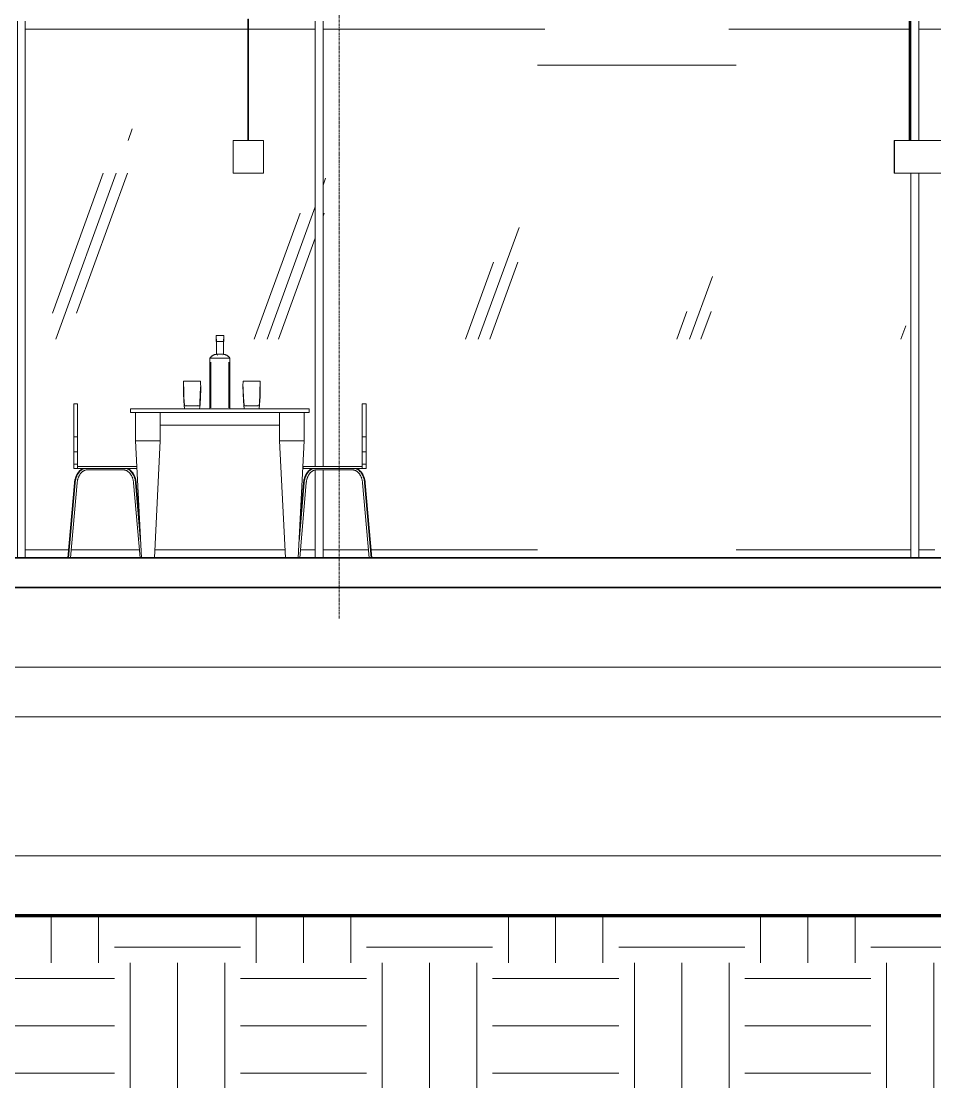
# Model space of a CAD drawing. Header units: millimetres. Extents: x -22400 to 100951, y -3625 to 17206.
# Drawn here: x 46906 to 51506, y -2667 to 2700 of the extents above; entities that cross this region are included whole.
import ezdxf

# ---------------------------------------------------------------- set-up
doc = ezdxf.new("R2010")
doc.units = ezdxf.units.MM
doc.linetypes.add('Dash - Tight', pattern=[4.5, 3, -1.5])
doc.linetypes.add('Grid Line', pattern=[22.225, 12.7, -3.175, 3.175, -3.175])
for name, color, linetype, lineweight in [('A-FLOR', 192, 'Continuous', 9), ('A-FLOR-LEVL', 51, 'Continuous', 9), ('A-GENM', 13, 'Continuous', 9), ('A-GLAZ-CURT', 52, 'Continuous', 9), ('A-GLAZ-CWMG', 51, 'Continuous', 9), ('C-BLDG-PADS', 91, 'Continuous', 9), ('C-TOPO', 7, 'Continuous', 9), ('E-LITE-EQPM', 33, 'Continuous', 9), ('I-FURN', 30, 'Continuous', 9), ('Q-SPCQ', 91, 'Continuous', 9), ('S-COLS', 52, 'Continuous', 9), ('S-GRID', 1, 'Continuous', 9)]:
    doc.layers.add(name, color=color, linetype=linetype, lineweight=lineweight)

# ---------------------------------------------------------------- blocks, each defined once
blk = doc.blocks.new('M_Concrete-Round-Column with Drop Caps - M_1000-469411-Longitudinal Section')
at = {"layer": 'S-COLS'}
for p, q in [((61.9, 2480), (-938.1, 2480)), ((-938.1, 2480), (61.9, 2480))]:
    blk.add_line(p, q, dxfattribs=at)
blk = doc.blocks.new('SH_Lighting-Pendant-Litecontrol-Mod66-8_Foot_09 - P-D-66N28T8-802440-Longitudinal Section')
at = {"layer": 'E-LITE-EQPM'}
for p, q in [((933, 2700), (933, 2100.9)), ((936, 2100.9), (936, 2700)), ((2958.4, 2700), (2958.4, 2100.9)), ((2961.4, 2100.9), (2961.4, 2700)), ((4983.8, 2700), (4983.8, 2100.9)), ((4986.8, 2100.9), (4986.8, 2700)), ((858.3, 1935.8), (858.3, 2100.9)), ((859.9, 2100.9), (858.3, 2100.9)), ((859.9, 2100.9), (859.9, 1935.8)), ((859.9, 1935.8), (859.9, 2100.9)), ((5059.9, 2100.9), (859.9, 2100.9)), ((5059.9, 1935.8), (5059.9, 2100.9)), ((5059.9, 2100.9), (5061.5, 2100.9)), ((5059.9, 2100.9), (5059.9, 1935.8)), ((5061.5, 2100.9), (5061.5, 1935.8)), ((859.9, 1935.8), (858.3, 1935.8)), ((859.9, 1935.8), (5059.9, 1935.8)), ((5059.9, 1935.8), (5061.5, 1935.8))]:
    blk.add_line(p, q, dxfattribs=at)
blk = doc.blocks.new('SH_Lighting-Pendant-Litecontrol-Mod66-8_Foot_09 - P-D-66N28T8-V37-Longitudinal Section')
at = {"layer": 'E-LITE-EQPM'}
for p, q in [((-2396.8, 2710.5), (-2396.8, 2100.9)), ((-2396.8, 2710.5), (-2395.3, 2710.5)), ((-2395.3, 2710.5), (-2393.8, 2710.5)), ((-2393.8, 2100.9), (-2393.8, 2710.5)), ((-2319.1, 2100.9), (-2471.5, 2100.9)), ((-2471.5, 2100.9), (-2471.5, 1935.8)), ((-2319.1, 1935.8), (-2319.1, 2100.9)), ((-2471.5, 1935.8), (-2319.1, 1935.8))]:
    blk.add_line(p, q, dxfattribs=at)
blk = doc.blocks.new('System Panel - Glazed-976966-Longitudinal Section')
at = {"layer": 'A-GLAZ-CURT'}
h = blk.add_hatch(dxfattribs=at)
h.set_pattern_fill('FP_28', color=256, style=0, pattern_type=2)
h.set_pattern_definition([(70, (4719.9, 1850), (-973.9, 248.05), [800, -2500]), (70, (4711.9, 1650), (-973.9, 248.05), [1200, -2100]), (70, (4841.9, 1850), (-973.9, 248.05), [800, -2500])])
h.paths.add_polyline_path([(3981.9, 1100), (5441.9, 1100), (5441.9, 2660), (4986.8, 2660), (4986.8, 2100.9), (5061.5, 2100.9), (5061.5, 1935.8), (3981.9, 1935.8), (3981.9, 1134.4)], flags=0)
h.paths.add_polyline_path([(4169.3, 2100.9), (4983.8, 2100.9), (4983.8, 2660), (3981.9, 2660), (3981.9, 2100.9)], flags=0)
blk = doc.blocks.new('Rectangular Mullion - 64 x 128 rectangular-V42-Longitudinal Section')
at = {"layer": 'A-GLAZ-CWMG'}
for p, q in [((981.9, 2660), (981.9, 2700)), ((2441.9, 2700), (2441.9, 2660)), ((2441.9, 2660), (981.9, 2660))]:
    blk.add_line(p, q, dxfattribs=at)
blk = doc.blocks.new('Rectangular Mullion - 64 x 128 rectangular-V43-Longitudinal Section')
at = {"layer": 'A-GLAZ-CWMG'}
for p, q in [((941.9, 2700), (941.9, 2660)), ((933.5, 2660), (25.9, 2660)), ((941.9, 2660), (935.6, 2660))]:
    blk.add_line(p, q, dxfattribs=at)
blk = doc.blocks.new('Rectangular Mullion - 64 x 128 rectangular-V44-Longitudinal Section')
at = {"layer": 'A-GLAZ-CWMG'}
for p, q in [((-2018.1, 2660), (-2018.1, 2700)), ((-902.1, 2660), (-2018.1, 2660))]:
    blk.add_line(p, q, dxfattribs=at)
blk = doc.blocks.new('Rectangular Mullion - 64 x 128 rectangular-V45-Longitudinal Section')
at = {"layer": 'A-GLAZ-CWMG'}
for p, q in [((-3518.1, 2660), (-3518.1, 2700)), ((-2058.1, 2700), (-2058.1, 2660)), ((-2396.3, 2660), (-3518.1, 2660)), ((-2058.1, 2660), (-2394.2, 2660))]:
    blk.add_line(p, q, dxfattribs=at)
blk = doc.blocks.new('Rectangular Mullion - 64 x 128 rectangular-485517-Longitudinal Section')
at = {"layer": 'A-GLAZ-CWMG'}
for p, q in [((981.9, 0), (981.9, 40)), ((981.9, 40), (1061.9, 40))]:
    blk.add_line(p, q, dxfattribs=at)
blk = doc.blocks.new('Rectangular Mullion - 64 x 128 rectangular-V46-Longitudinal Section')
at = {"layer": 'A-GLAZ-CWMG'}
for p, q in [((61.9, 40), (941.9, 40)), ((941.9, 40), (941.9, 0))]:
    blk.add_line(p, q, dxfattribs=at)
blk = doc.blocks.new('Rectangular Mullion - 64 x 128 rectangular-V47-Longitudinal Section')
at = {"layer": 'A-GLAZ-CWMG'}
for p, q in [((-2018.1, 0), (-2018.1, 40)), ((-2018.1, 40), (-1789.8, 40)), ((-1776.7, 40), (-938.1, 40))]:
    blk.add_line(p, q, dxfattribs=at)
blk = doc.blocks.new('Rectangular Mullion - 64 x 128 rectangular-V48-Longitudinal Section')
at = {"layer": 'A-GLAZ-CWMG'}
for p, q in [((-3518.1, 0), (-3518.1, 40)), ((-3518.1, 40), (-3299.5, 40)), ((-3286.3, 40), (-2943.4, 40)), ((-2866, 40), (-2210.1, 40)), ((-2132.7, 40), (-2058.1, 40)), ((-2058.1, 40), (-2058.1, 0))]:
    blk.add_line(p, q, dxfattribs=at)
blk = doc.blocks.new('Rectangular Mullion - 64 x 128 rectangular-V51-Longitudinal Section')
at = {"layer": 'A-GLAZ-CWMG'}
for p, q in [((941.9, 2700), (941.9, 2100.9)), ((981.9, 2700), (981.9, 2100.9)), ((941.9, 1935.8), (941.9, 0)), ((981.9, 1935.8), (981.9, 0))]:
    blk.add_line(p, q, dxfattribs=at)
blk = doc.blocks.new('Rectangular Mullion - 64 x 128 rectangular-V52-Longitudinal Section')
at = {"layer": 'A-GLAZ-CWMG'}
for p, q in [((-2058.1, 2700), (-2058.1, 460)), ((-2018.1, 2700), (-2018.1, 460)), ((-2058.1, 441.2), (-2058.1, 0)), ((-2018.1, 442.8), (-2018.1, 0))]:
    blk.add_line(p, q, dxfattribs=at)
blk = doc.blocks.new('Rectangular Mullion - 64 x 128 rectangular-V53-Longitudinal Section')
at = {"layer": 'A-GLAZ-CWMG'}
for p, q in [((-3558.1, 2700), (-3558.1, 0)), ((-3518.1, 2700), (-3518.1, 0))]:
    blk.add_line(p, q, dxfattribs=at)
blk = doc.blocks.new('Table-Dining 01 _M_ - 1800 x 900 mm-989329-Longitudinal Section')
at = {"layer": 'I-FURN'}
for p, q in [((-2988.1, 750), (-2088.1, 750)), ((-2988.1, 750), (-2988.1, 732)), ((-2088.1, 732), (-2988.1, 732)), ((-2963.1, 732), (-2963.1, 588)), ((-2838.1, 668), (-2838.1, 732)), ((-2838.1, 588), (-2838.1, 732)), ((-2238.1, 732), (-2238.1, 668)), ((-2238.1, 588), (-2238.1, 732)), ((-2113.1, 732), (-2113.1, 588)), ((-2088.1, 750), (-2088.1, 732)), ((-2238.1, 668), (-2838.1, 668)), ((-2933.1, 0), (-2963.1, 588)), ((-2963.1, 588), (-2838.1, 588)), ((-2838.1, 588), (-2963.1, 588)), ((-2868.1, 0), (-2838.1, 588)), ((-2238.1, 588), (-2113.1, 588)), ((-2238.1, 588), (-2208.1, 0)), ((-2113.1, 588), (-2238.1, 588)), ((-2113.1, 588), (-2143.1, 0))]:
    blk.add_line(p, q, dxfattribs=at)
blk = doc.blocks.new('Dining Chair _3_ - Dining Chair _3_-990622-Longitudinal Section')
at = {"layer": 'I-FURN', "lineweight": 18}
for p, q in [((-3274.3, 769), (-3274.3, 775.5)), ((-3254.3, 775.5), (-3274.3, 775.5)), ((-3274.3, 609.5), (-3274.3, 769)), ((-3254.3, 775.5), (-3254.3, 769)), ((-3254.3, 769), (-3254.3, 609.5)), ((-3274.3, 607.1), (-3274.3, 609.5)), ((-3254.3, 609.5), (-3274.3, 609.5)), ((-3274.3, 534.1), (-3274.3, 607.1)), ((-3254.3, 609.5), (-3254.3, 607.1)), ((-3254.3, 607.1), (-3254.3, 534.1)), ((-3274.3, 471.7), (-3274.3, 534.1)), ((-3254.3, 534.1), (-3274.3, 534.1)), ((-3254.3, 534.1), (-3254.3, 471.7)), ((-3274.3, 450), (-3274.3, 471.7)), ((-3254.3, 471.7), (-3274.3, 471.7)), ((-3254.3, 450), (-3274.3, 450)), ((-3255.6, 460), (-2957, 460)), ((-2957, 450), (-3255.6, 450)), ((-3254.3, 471.7), (-3254.3, 450)), ((-2957, 460), (-2957, 450))]:
    blk.add_line(p, q, dxfattribs=at)
at = {"layer": 'I-FURN'}
for p, q in [((-3207.4, 442.6), (-3205.7, 442.6)), ((-3205.7, 442.6), (-3107.8, 442.6)), ((-3121.9, 442.6), (-3024, 442.6)), ((-3118.4, 442.6), (-3114, 442.6)), ((-3115.7, 442.6), (-3111.3, 442.6)), ((-3024, 442.6), (-3022.3, 442.6)), ((-3270.3, 377.8), (-3303.1, 0.4)), ((-3266.8, 377.8), (-3299.6, 0.4)), ((-3289.6, 0), (-3256.8, 376.9)), ((-2972.9, 376.9), (-2940.1, 0)), ((-2937.3, 82.6), (-2962.9, 377.8)), ((-2942.3, 181.4), (-2959.4, 377.8))]:
    blk.add_line(p, q, dxfattribs=at)
at = {"layer": 'I-FURN', "flags": 128}
for points in [[(-3224.4, 450), (-3226.7, 449.1), (-3229.1, 448.1), (-3231.5, 446.9), (-3233.8, 445.6), (-3236.1, 444.2), (-3238.3, 442.6), (-3240.5, 440.9), (-3242.6, 439.1), (-3244.6, 437.2), (-3246.6, 435.2), (-3248.5, 433.1), (-3250.4, 430.9), (-3252.2, 428.6), (-3253.9, 426.2), (-3255.5, 423.7), (-3257.1, 421.1), (-3258.6, 418.5), (-3260, 415.7), (-3261.4, 412.9), (-3262.6, 410), (-3263.8, 407.1), (-3264.8, 404.1), (-3265.8, 401), (-3266.7, 397.9), (-3267.6, 394.8), (-3268.3, 391.6), (-3268.9, 388.4), (-3269.5, 385.1), (-3269.9, 381.8), (-3270.3, 378.5), (-3270.3, 377.8)], [(-3220.9, 450), (-3223.2, 449.1), (-3225.6, 448.1), (-3227.9, 446.9), (-3230.3, 445.6), (-3232.5, 444.2), (-3234.7, 442.6), (-3236.9, 440.9), (-3239, 439.1), (-3241.1, 437.2), (-3243.1, 435.2), (-3245, 433.1), (-3246.9, 430.9), (-3248.6, 428.6), (-3250.4, 426.2), (-3252, 423.7), (-3253.6, 421.1), (-3255.1, 418.5), (-3256.5, 415.7), (-3257.8, 412.9), (-3259.1, 410), (-3260.2, 407.1), (-3261.3, 404.1), (-3262.3, 401), (-3263.2, 397.9), (-3264, 394.8), (-3264.7, 391.6), (-3265.4, 388.4), (-3265.9, 385.1), (-3266.4, 381.8), (-3266.7, 378.5), (-3266.8, 377.8)], [(-3256.8, 376.9), (-3256.5, 380), (-3256.1, 383), (-3255.7, 385.9), (-3255.1, 388.9), (-3254.5, 391.8), (-3253.7, 394.7), (-3252.9, 397.5), (-3252, 400.3), (-3251.1, 403), (-3250.1, 405.6), (-3249, 408.2), (-3247.8, 410.7), (-3246.5, 413.2), (-3245.2, 415.6), (-3243.9, 417.9), (-3242.4, 420.1), (-3241, 422.2), (-3239.4, 424.2), (-3237.8, 426.1), (-3236.2, 428), (-3234.5, 429.7), (-3232.8, 431.3), (-3231, 432.8), (-3229.2, 434.3), (-3227.4, 435.6), (-3225.5, 436.8), (-3223.6, 437.9), (-3221.7, 438.8), (-3219.8, 439.7), (-3217.9, 440.4), (-3215.9, 441.1), (-3214, 441.6), (-3212, 442), (-3210, 442.3), (-3208.1, 442.5), (-3206.1, 442.6), (-3205.7, 442.6)], [(-3024, 442.6), (-3022.1, 442.6), (-3020.1, 442.4), (-3018.1, 442.1), (-3016.1, 441.7), (-3014.2, 441.2), (-3012.2, 440.6), (-3010.3, 439.9), (-3008.4, 439), (-3006.5, 438.1), (-3004.6, 437), (-3002.7, 435.8), (-3000.9, 434.5), (-2999.1, 433.2), (-2997.3, 431.7), (-2995.6, 430), (-2993.9, 428.3), (-2992.2, 426.5), (-2990.6, 424.6), (-2989.1, 422.6), (-2987.6, 420.5), (-2986.1, 418.3), (-2984.8, 416.1), (-2983.4, 413.7), (-2982.2, 411.3), (-2981, 408.8), (-2979.9, 406.2), (-2978.8, 403.6), (-2977.9, 400.9), (-2977, 398.1), (-2976.1, 395.3), (-2975.4, 392.4), (-2974.7, 389.5), (-2974.2, 386.6), (-2973.7, 383.6), (-2973.3, 380.6), (-2972.9, 377.6), (-2972.9, 376.9)], [(-2962.9, 377.8), (-2963.2, 381.1), (-2963.7, 384.4), (-2964.2, 387.7), (-2964.8, 390.9), (-2965.5, 394.1), (-2966.3, 397.3), (-2967.2, 400.4), (-2968.2, 403.4), (-2969.2, 406.4), (-2970.4, 409.4), (-2971.6, 412.3), (-2972.9, 415.1), (-2974.3, 417.9), (-2975.8, 420.5), (-2977.3, 423.1), (-2979, 425.7), (-2980.7, 428.1), (-2982.5, 430.4), (-2984.3, 432.6), (-2986.2, 434.8), (-2988.2, 436.8), (-2990.2, 438.7), (-2992.3, 440.5), (-2994.5, 442.2), (-2996.7, 443.8), (-2999, 445.3), (-3001.3, 446.6), (-3003.6, 447.8), (-3006, 448.9), (-3008.4, 449.9)], [(-2959.4, 377.8), (-2959.7, 381.1), (-2960.1, 384.4), (-2960.7, 387.7), (-2961.3, 390.9), (-2962, 394.1), (-2962.8, 397.3), (-2963.7, 400.4), (-2964.6, 403.4), (-2965.7, 406.4), (-2966.8, 409.4), (-2968.1, 412.3), (-2969.4, 415.1), (-2970.8, 417.9), (-2972.3, 420.5), (-2973.8, 423.1), (-2975.4, 425.7), (-2977.1, 428.1), (-2978.9, 430.4), (-2980.8, 432.6), (-2982.7, 434.8), (-2984.7, 436.8), (-2986.7, 438.7), (-2988.8, 440.5), (-2990.9, 442.2), (-2993.2, 443.8), (-2995.4, 445.3), (-2997.7, 446.6), (-3000.1, 447.8), (-3002.5, 448.9), (-3004.9, 449.9)]]:
    blk.add_lwpolyline(points, dxfattribs=at)
at = {"layer": 'I-FURN'}
for centre, major_axis, start_param, end_param in [((-3298.1, 0), (-4.98, 0.43), 0.003741, 0.789139), ((-3294.6, 0), (-4.98, 0.43), 5.501528, 6.283185), ((-3294.6, 0), (-4.98, 0.43), 0.003741, 0.789139), ((-3294.6, 0), (-4.98, 0.43), 3.930732, 5.501528), ((-2935.1, 0), (4.98, 0.43), 1.305256, 2.352454)]:
    blk.add_ellipse(centre, major_axis=major_axis, ratio=0.086175, start_param=start_param, end_param=end_param, dxfattribs=at)
blk = doc.blocks.new('Dining Chair _3_ - Dining Chair _3_-990191-Longitudinal Section')
at = {"layer": 'I-FURN', "lineweight": 18}
for p, q in [((-1821.8, 769), (-1821.8, 775.5)), ((-1801.8, 775.5), (-1821.8, 775.5)), ((-1821.8, 609.5), (-1821.8, 769)), ((-1801.8, 775.5), (-1801.8, 769)), ((-1801.8, 769), (-1801.8, 609.5)), ((-1821.8, 607.1), (-1821.8, 609.5)), ((-1801.8, 609.5), (-1821.8, 609.5)), ((-1821.8, 534.1), (-1821.8, 607.1)), ((-1801.8, 609.5), (-1801.8, 607.1)), ((-1801.8, 607.1), (-1801.8, 534.1)), ((-1821.8, 471.7), (-1821.8, 534.1)), ((-1801.8, 534.1), (-1821.8, 534.1)), ((-1801.8, 534.1), (-1801.8, 471.7)), ((-2119.1, 460), (-1820.5, 460)), ((-2119.1, 450), (-2119.1, 460)), ((-1820.5, 450), (-2119.1, 450)), ((-1821.8, 450), (-1821.8, 471.7)), ((-1801.8, 471.7), (-1821.8, 471.7)), ((-1801.8, 450), (-1821.8, 450)), ((-1801.8, 471.7), (-1801.8, 450))]:
    blk.add_line(p, q, dxfattribs=at)
at = {"layer": 'I-FURN'}
for p, q in [((-2053.8, 442.6), (-2052.1, 442.6)), ((-2052.1, 442.6), (-1954.2, 442.6)), ((-1968.4, 442.6), (-1870.5, 442.6)), ((-1964.8, 442.6), (-1960.4, 442.6)), ((-1962.2, 442.6), (-1957.7, 442.6)), ((-1870.5, 442.6), (-1868.7, 442.6)), ((-2113.2, 377.8), (-2138.9, 82.6)), ((-2136, 0), (-2103.3, 376.9)), ((-2116.8, 377.8), (-2133.8, 181.4)), ((-1819.3, 376.9), (-1786.6, 0)), ((-1776.6, 0.4), (-1809.3, 377.8)), ((-1773, 0.4), (-1805.8, 377.8))]:
    blk.add_line(p, q, dxfattribs=at)
at = {"layer": 'I-FURN', "flags": 128}
for points in [[(-2070.7, 450), (-2073.1, 449.1), (-2075.5, 448.1), (-2077.9, 446.9), (-2080.2, 445.6), (-2082.5, 444.2), (-2084.7, 442.6), (-2086.9, 440.9), (-2089, 439.1), (-2091, 437.2), (-2093, 435.2), (-2095, 433.1), (-2096.8, 430.9), (-2098.6, 428.6), (-2100.3, 426.2), (-2102, 423.7), (-2103.5, 421.1), (-2105, 418.5), (-2106.5, 415.7), (-2107.8, 412.9), (-2109, 410), (-2110.2, 407.1), (-2111.3, 404.1), (-2112.3, 401), (-2113.2, 397.9), (-2114, 394.8), (-2114.7, 391.6), (-2115.4, 388.4), (-2115.9, 385.1), (-2116.3, 381.8), (-2116.7, 378.5), (-2116.8, 377.8)], [(-2067.3, 450), (-2069.6, 449.1), (-2072, 448.1), (-2074.4, 446.9), (-2076.7, 445.6), (-2079, 444.2), (-2081.2, 442.6), (-2083.4, 440.9), (-2085.5, 439.1), (-2087.5, 437.2), (-2089.5, 435.2), (-2091.4, 433.1), (-2093.3, 430.9), (-2095.1, 428.6), (-2096.8, 426.2), (-2098.4, 423.7), (-2100, 421.1), (-2101.5, 418.5), (-2102.9, 415.7), (-2104.3, 412.9), (-2105.5, 410), (-2106.7, 407.1), (-2107.7, 404.1), (-2108.7, 401), (-2109.6, 397.9), (-2110.5, 394.8), (-2111.2, 391.6), (-2111.8, 388.4), (-2112.4, 385.1), (-2112.8, 381.8), (-2113.2, 378.5), (-2113.2, 377.8)], [(-2103.3, 376.9), (-2103, 380), (-2102.6, 383), (-2102.1, 385.9), (-2101.5, 388.9), (-2100.9, 391.8), (-2100.2, 394.7), (-2099.4, 397.5), (-2098.5, 400.3), (-2097.5, 403), (-2096.5, 405.6), (-2095.4, 408.2), (-2094.2, 410.7), (-2093, 413.2), (-2091.7, 415.6), (-2090.3, 417.9), (-2088.9, 420.1), (-2087.4, 422.2), (-2085.8, 424.2), (-2084.3, 426.1), (-2082.6, 428), (-2080.9, 429.7), (-2079.2, 431.3), (-2077.4, 432.8), (-2075.6, 434.3), (-2073.8, 435.6), (-2072, 436.8), (-2070.1, 437.9), (-2068.2, 438.8), (-2066.3, 439.7), (-2064.3, 440.4), (-2062.4, 441.1), (-2060.4, 441.6), (-2058.5, 442), (-2056.5, 442.3), (-2054.5, 442.5), (-2052.5, 442.6), (-2052.1, 442.6)], [(-1870.5, 442.6), (-1868.5, 442.6), (-1866.5, 442.4), (-1864.5, 442.1), (-1862.6, 441.7), (-1860.6, 441.2), (-1858.7, 440.6), (-1856.7, 439.9), (-1854.8, 439), (-1852.9, 438.1), (-1851, 437), (-1849.2, 435.8), (-1847.3, 434.5), (-1845.5, 433.2), (-1843.7, 431.7), (-1842, 430), (-1840.3, 428.3), (-1838.7, 426.5), (-1837.1, 424.6), (-1835.5, 422.6), (-1834, 420.5), (-1832.6, 418.3), (-1831.2, 416.1), (-1829.9, 413.7), (-1828.6, 411.3), (-1827.4, 408.8), (-1826.3, 406.2), (-1825.3, 403.6), (-1824.3, 400.9), (-1823.4, 398.1), (-1822.6, 395.3), (-1821.8, 392.4), (-1821.2, 389.5), (-1820.6, 386.6), (-1820.1, 383.6), (-1819.7, 380.6), (-1819.4, 377.6), (-1819.3, 376.9)], [(-1809.3, 377.8), (-1809.7, 381.1), (-1810.1, 384.4), (-1810.6, 387.7), (-1811.2, 390.9), (-1811.9, 394.1), (-1812.7, 397.3), (-1813.6, 400.4), (-1814.6, 403.4), (-1815.7, 406.4), (-1816.8, 409.4), (-1818, 412.3), (-1819.4, 415.1), (-1820.8, 417.9), (-1822.2, 420.5), (-1823.8, 423.1), (-1825.4, 425.7), (-1827.1, 428.1), (-1828.9, 430.4), (-1830.7, 432.6), (-1832.6, 434.8), (-1834.6, 436.8), (-1836.7, 438.7), (-1838.8, 440.5), (-1840.9, 442.2), (-1843.1, 443.8), (-1845.4, 445.3), (-1847.7, 446.6), (-1850, 447.8), (-1852.4, 448.9), (-1854.9, 449.9)], [(-1805.8, 377.8), (-1806.1, 381.1), (-1806.6, 384.4), (-1807.1, 387.7), (-1807.7, 390.9), (-1808.4, 394.1), (-1809.2, 397.3), (-1810.1, 400.4), (-1811.1, 403.4), (-1812.1, 406.4), (-1813.3, 409.4), (-1814.5, 412.3), (-1815.8, 415.1), (-1817.2, 417.9), (-1818.7, 420.5), (-1820.2, 423.1), (-1821.9, 425.7), (-1823.6, 428.1), (-1825.4, 430.4), (-1827.2, 432.6), (-1829.1, 434.8), (-1831.1, 436.8), (-1833.1, 438.7), (-1835.2, 440.5), (-1837.4, 442.2), (-1839.6, 443.8), (-1841.9, 445.3), (-1844.2, 446.6), (-1846.5, 447.8), (-1848.9, 448.9), (-1851.3, 449.9)]]:
    blk.add_lwpolyline(points, dxfattribs=at)
at = {"layer": 'I-FURN'}
for centre, major_axis, start_param, end_param in [((-2141, 0), (-4.98, 0.43), 3.930732, 4.977929), ((-1781.6, 0), (4.98, 0.43), 0.781657, 2.352454), ((-1781.6, 0), (4.98, 0.43), 0, 0.781657), ((-1781.6, 0), (4.98, 0.43), 5.494046, 6.279444), ((-1778, 0), (4.98, 0.43), 5.494046, 6.279444)]:
    blk.add_ellipse(centre, major_axis=major_axis, ratio=0.086175, start_param=start_param, end_param=end_param, dxfattribs=at)
blk = doc.blocks.new('Wine Bottles - Wine Bottles-993076-Longitudinal Section')
at = {"layer": 'Q-SPCQ'}
for p, q in [((-2557.3, 1119.1), (-2557.3, 1088.4)), ((-2557.3, 1119.1), (-2518.9, 1119.1)), ((-2518.9, 1088.4), (-2557.3, 1088.4)), ((-2555.7, 1100), (-2555.7, 1024.2)), ((-2520.4, 1024.2), (-2520.4, 1100)), ((-2518.9, 1088.4), (-2518.9, 1119.1)), ((-2538.1, 1024.2), (-2555.7, 1024.2)), ((-2520.4, 1024.2), (-2538.1, 1024.2)), ((-2588.1, 1005), (-2588.1, 750)), ((-2586.8, 1005), (-2538.1, 1005)), ((-2583.1, 984.7), (-2583.1, 754.8)), ((-2550.7, 1019.4), (-2551.5, 1019.4)), ((-2538.1, 1005), (-2489.3, 1005)), ((-2524.7, 1019.4), (-2525.4, 1019.4)), ((-2493.1, 754.8), (-2493.1, 984.7)), ((-2488.1, 750), (-2488.1, 1005))]:
    blk.add_line(p, q, dxfattribs=at)
at = {"layer": 'Q-SPCQ', "flags": 128}
for points in [[(-2588.1, 1005), (-2587, 1006.4), (-2586, 1007.8), (-2584.8, 1009.2), (-2583.6, 1010.5), (-2582.4, 1011.8), (-2581.1, 1013), (-2579.8, 1014.2), (-2578.4, 1015.3), (-2577, 1016.3), (-2575.5, 1017.3), (-2574, 1018.2), (-2572.5, 1019.1), (-2570.9, 1019.9), (-2569.3, 1020.7), (-2567.7, 1021.3), (-2566, 1021.9), (-2564.3, 1022.5), (-2562.6, 1023), (-2560.9, 1023.4), (-2559.2, 1023.7), (-2557.4, 1024), (-2555.7, 1024.2)], [(-2520.4, 1024.2), (-2518.7, 1024), (-2516.9, 1023.7), (-2515.2, 1023.4), (-2513.5, 1023), (-2511.8, 1022.5), (-2510.1, 1021.9), (-2508.4, 1021.3), (-2506.8, 1020.6), (-2505.2, 1019.9), (-2503.6, 1019.1), (-2502.1, 1018.2), (-2500.6, 1017.3), (-2499.1, 1016.3), (-2497.7, 1015.2), (-2496.3, 1014.1), (-2495, 1013), (-2493.7, 1011.7), (-2492.5, 1010.5), (-2491.3, 1009.2), (-2490.1, 1007.8), (-2489.1, 1006.4), (-2488.1, 1005)]]:
    blk.add_lwpolyline(points, dxfattribs=at)
blk = doc.blocks.new('Water Glass - Water Glass-996866-Longitudinal Section')
at = {"layer": 'A-GENM'}
for p, q in [((-2714.4, 765.6), (-2705.2, 765.7)), ((-2714.4, 765.6), (-2714.4, 765.6)), ((-2650.9, 765.7), (-2641.8, 765.6)), ((-2641.8, 765.6), (-2641.7, 765.6))]:
    blk.add_line(p, q, dxfattribs=at)
at = {"layer": 'A-GENM', "flags": 128}
for points in [[(-2716.2, 750), (-2719.6, 789.1), (-2721.4, 828.3), (-2721.6, 867.6), (-2721.1, 887.8)], [(-2721.1, 887.8), (-2721.1, 887.9), (-2721.1, 887.9), (-2721.1, 887.9), (-2721.1, 888), (-2721.1, 888), (-2721.1, 888), (-2721, 888), (-2721, 888.1), (-2721, 888.1), (-2721, 888.1), (-2721, 888.2), (-2721, 888.2), (-2721, 888.2), (-2721, 888.2), (-2720.9, 888.3), (-2720.9, 888.3), (-2720.9, 888.3), (-2720.9, 888.3), (-2720.9, 888.3), (-2720.8, 888.4), (-2720.8, 888.4), (-2720.8, 888.4), (-2720.8, 888.4), (-2720.7, 888.4), (-2720.7, 888.5), (-2720.7, 888.5), (-2720.7, 888.5), (-2720.6, 888.5), (-2720.6, 888.5), (-2720.6, 888.5), (-2720.6, 888.5), (-2720.5, 888.5), (-2720.5, 888.5), (-2720.5, 888.5), (-2720.4, 888.6), (-2720.4, 888.6), (-2720.4, 888.6), (-2720.4, 888.6), (-2720.3, 888.6)], [(-2720.3, 888.6), (-2720.3, 888.6), (-2720.2, 888.6), (-2720, 888.6), (-2719.8, 888.6), (-2719.5, 888.6), (-2719.1, 888.6), (-2718.7, 888.6), (-2718.2, 888.6), (-2717.6, 888.6), (-2717, 888.6), (-2716.3, 888.6), (-2715.6, 888.6), (-2714.8, 888.6), (-2713.9, 888.6), (-2713, 888.6), (-2712, 888.6), (-2710.9, 888.6), (-2709.8, 888.6), (-2708.7, 888.6), (-2707.5, 888.6), (-2706.3, 888.6), (-2705, 888.6), (-2703.7, 888.6), (-2702.3, 888.6), (-2700.9, 888.6), (-2699.5, 888.6), (-2698, 888.6), (-2696.5, 888.6), (-2694.9, 888.6), (-2693.4, 888.6), (-2691.8, 888.6), (-2690.2, 888.6), (-2688.6, 888.6), (-2686.9, 888.6), (-2685.3, 888.6), (-2683.6, 888.6), (-2681.9, 888.6), (-2680.2, 888.6), (-2678.5, 888.6), (-2676.8, 888.6), (-2675.1, 888.6), (-2673.5, 888.6), (-2671.8, 888.6), (-2670.1, 888.6), (-2668.5, 888.6), (-2666.8, 888.6), (-2665.2, 888.6), (-2663.6, 888.6), (-2662, 888.6), (-2660.5, 888.6), (-2659, 888.6), (-2657.5, 888.6), (-2656, 888.6), (-2654.6, 888.6), (-2653.2, 888.6), (-2651.8, 888.6), (-2650.5, 888.6), (-2649.3, 888.6), (-2648.1, 888.6), (-2646.9, 888.6), (-2645.8, 888.6), (-2644.7, 888.6), (-2643.7, 888.6), (-2642.7, 888.6), (-2641.8, 888.6), (-2641, 888.6), (-2640.2, 888.6), (-2639.5, 888.6), (-2638.8, 888.6), (-2638.2, 888.6), (-2637.7, 888.6), (-2637.2, 888.6), (-2636.8, 888.6), (-2636.5, 888.6), (-2636.2, 888.6), (-2636, 888.6), (-2635.9, 888.6), (-2635.8, 888.6), (-2635.8, 888.6)], [(-2635.8, 888.6), (-2635.8, 888.6), (-2635.9, 888.6), (-2636.1, 888.6), (-2636.3, 888.6), (-2636.6, 888.6), (-2637, 888.6), (-2637.4, 888.6), (-2637.9, 888.6), (-2638.5, 888.6), (-2639.1, 888.6), (-2639.8, 888.6), (-2640.6, 888.6), (-2641.4, 888.6), (-2642.3, 888.6), (-2643.2, 888.6), (-2644.2, 888.6), (-2645.2, 888.6), (-2646.3, 888.6), (-2647.4, 888.6), (-2648.6, 888.6), (-2649.9, 888.6), (-2651.1, 888.6), (-2652.5, 888.6), (-2653.8, 888.6), (-2655.2, 888.6), (-2656.7, 888.6), (-2658.1, 888.6), (-2659.7, 888.6), (-2661.2, 888.6), (-2662.8, 888.6), (-2664.3, 888.6), (-2665.9, 888.6), (-2667.6, 888.6), (-2669.2, 888.6), (-2670.9, 888.6), (-2672.6, 888.6), (-2674.2, 888.6), (-2675.9, 888.6), (-2677.6, 888.6), (-2679.3, 888.6), (-2681, 888.6), (-2682.7, 888.6), (-2684.4, 888.6), (-2686, 888.6), (-2687.7, 888.6), (-2689.3, 888.6), (-2690.9, 888.6), (-2692.5, 888.6), (-2694.1, 888.6), (-2695.7, 888.6), (-2697.2, 888.6), (-2698.7, 888.6), (-2700.1, 888.6), (-2701.6, 888.6), (-2702.9, 888.6), (-2704.3, 888.6), (-2705.6, 888.6), (-2706.9, 888.6), (-2708.1, 888.6), (-2709.2, 888.6), (-2710.4, 888.6), (-2711.4, 888.6), (-2712.4, 888.6), (-2713.4, 888.6), (-2714.3, 888.6), (-2715.1, 888.6), (-2715.9, 888.6), (-2716.6, 888.6), (-2717.3, 888.6), (-2717.9, 888.6), (-2718.4, 888.6), (-2718.9, 888.6), (-2719.3, 888.6), (-2719.6, 888.6), (-2719.9, 888.6), (-2720.1, 888.6), (-2720.3, 888.6), (-2720.3, 888.6), (-2720.3, 888.6)], [(-2716.4, 767.4), (-2719.1, 806.5), (-2720.2, 845.7), (-2720.2, 860)], [(-2635.1, 887.8), (-2634.5, 848.6), (-2635.4, 809.4), (-2638, 770.2), (-2639.9, 750)], [(-2636, 860), (-2636.5, 820.9), (-2638.6, 781.7), (-2639.7, 767.4)], [(-2635.8, 888.6), (-2635.8, 888.6), (-2635.7, 888.6), (-2635.7, 888.6), (-2635.7, 888.5), (-2635.6, 888.5), (-2635.6, 888.5), (-2635.6, 888.5), (-2635.6, 888.5), (-2635.5, 888.5), (-2635.5, 888.5), (-2635.5, 888.5), (-2635.5, 888.5), (-2635.4, 888.5), (-2635.4, 888.4), (-2635.4, 888.4), (-2635.4, 888.4), (-2635.3, 888.4), (-2635.3, 888.4), (-2635.3, 888.4), (-2635.3, 888.3), (-2635.2, 888.3), (-2635.2, 888.3), (-2635.2, 888.3), (-2635.2, 888.2), (-2635.2, 888.2), (-2635.2, 888.2), (-2635.1, 888.2), (-2635.1, 888.1), (-2635.1, 888.1), (-2635.1, 888.1), (-2635.1, 888.1), (-2635.1, 888), (-2635.1, 888), (-2635.1, 888), (-2635.1, 887.9), (-2635.1, 887.9), (-2635.1, 887.9), (-2635.1, 887.9), (-2635.1, 887.8)], [(-2714.4, 765.6), (-2714.5, 765.6), (-2714.6, 765.6), (-2714.7, 765.6), (-2714.7, 765.6), (-2714.8, 765.7), (-2714.9, 765.7), (-2715, 765.7), (-2715, 765.7), (-2715.1, 765.7), (-2715.2, 765.8), (-2715.3, 765.8), (-2715.3, 765.8), (-2715.4, 765.9), (-2715.5, 765.9), (-2715.5, 766), (-2715.6, 766), (-2715.7, 766.1), (-2715.7, 766.1), (-2715.8, 766.2), (-2715.8, 766.2), (-2715.9, 766.3), (-2716, 766.3), (-2716, 766.4), (-2716.1, 766.5), (-2716.1, 766.5), (-2716.1, 766.6), (-2716.2, 766.7), (-2716.2, 766.7), (-2716.2, 766.8), (-2716.3, 766.9), (-2716.3, 767), (-2716.3, 767), (-2716.4, 767.1), (-2716.4, 767.2), (-2716.4, 767.3), (-2716.4, 767.4), (-2716.4, 767.4), (-2716.4, 767.4)], [(-2713.2, 765.6), (-2713.5, 765.6), (-2713.8, 765.6), (-2714, 765.6), (-2714.2, 765.6), (-2714.3, 765.6), (-2714.4, 765.6), (-2714.4, 765.6)], [(-2714.4, 765.6), (-2714.4, 765.6), (-2714.3, 765.6), (-2714.1, 765.6), (-2713.9, 765.6), (-2713.7, 765.6), (-2713.4, 765.6), (-2713, 765.6), (-2712.6, 765.6), (-2712.1, 765.6), (-2711.5, 765.6), (-2710.9, 765.6), (-2710.3, 765.6), (-2709.6, 765.6), (-2708.9, 765.6), (-2708.1, 765.6), (-2707.2, 765.6), (-2706.3, 765.6), (-2705.4, 765.6), (-2704.4, 765.6), (-2703.4, 765.6), (-2702.3, 765.6), (-2701.2, 765.6), (-2700.1, 765.6), (-2698.9, 765.6), (-2697.7, 765.6), (-2696.5, 765.6), (-2695.2, 765.6), (-2693.9, 765.6), (-2692.6, 765.6), (-2691.2, 765.6), (-2689.9, 765.6), (-2688.5, 765.6), (-2687.1, 765.6), (-2685.7, 765.6), (-2684.2, 765.6), (-2682.8, 765.6), (-2681.4, 765.6), (-2679.9, 765.6), (-2678.5, 765.6), (-2677, 765.6), (-2675.6, 765.6), (-2674.1, 765.6), (-2672.7, 765.6), (-2671.2, 765.6), (-2669.8, 765.6), (-2668.4, 765.6), (-2667, 765.6), (-2665.6, 765.6), (-2664.3, 765.6), (-2662.9, 765.6), (-2661.6, 765.6), (-2660.4, 765.6), (-2659.1, 765.6), (-2657.9, 765.6), (-2656.7, 765.6), (-2655.5, 765.6), (-2654.4, 765.6), (-2653.3, 765.6), (-2652.3, 765.6), (-2651.3, 765.6), (-2650.3, 765.6), (-2649.4, 765.6), (-2648.5, 765.6), (-2647.7, 765.6), (-2646.9, 765.6), (-2646.2, 765.6), (-2645.5, 765.6), (-2644.9, 765.6), (-2644.3, 765.6), (-2643.8, 765.6), (-2643.4, 765.6), (-2643, 765.6), (-2642.6, 765.6), (-2642.3, 765.6), (-2642.1, 765.6), (-2641.9, 765.6), (-2641.8, 765.6), (-2641.7, 765.6), (-2641.7, 765.6)], [(-2641.7, 765.6), (-2641.8, 765.6), (-2641.8, 765.6), (-2642, 765.6), (-2642.2, 765.6), (-2642.5, 765.6), (-2642.8, 765.6), (-2643.1, 765.6)], [(-2639.7, 767.4), (-2639.7, 767.4), (-2639.8, 767.3), (-2639.8, 767.2), (-2639.8, 767.1), (-2639.8, 767.1), (-2639.8, 767), (-2639.9, 766.9), (-2639.9, 766.8), (-2639.9, 766.8), (-2640, 766.7), (-2640, 766.6), (-2640, 766.5), (-2640.1, 766.5), (-2640.1, 766.4), (-2640.2, 766.3), (-2640.2, 766.3), (-2640.3, 766.2), (-2640.3, 766.2), (-2640.4, 766.1), (-2640.5, 766.1), (-2640.5, 766), (-2640.6, 766), (-2640.7, 765.9), (-2640.7, 765.9), (-2640.8, 765.8), (-2640.9, 765.8), (-2640.9, 765.8), (-2641, 765.7), (-2641.1, 765.7), (-2641.2, 765.7), (-2641.2, 765.7), (-2641.3, 765.7), (-2641.4, 765.6), (-2641.5, 765.6), (-2641.6, 765.6), (-2641.6, 765.6), (-2641.7, 765.6), (-2641.7, 765.6)]]:
    blk.add_lwpolyline(points, dxfattribs=at)
blk = doc.blocks.new('Water Glass - Water Glass-997123-Longitudinal Section')
at = {"layer": 'A-GENM'}
for p, q in [((-2414.4, 765.6), (-2405.3, 765.7)), ((-2414.4, 765.6), (-2414.4, 765.6)), ((-2350.9, 765.7), (-2341.8, 765.6)), ((-2341.8, 765.6), (-2341.7, 765.6))]:
    blk.add_line(p, q, dxfattribs=at)
at = {"layer": 'A-GENM', "flags": 128}
for points in [[(-2416.2, 750), (-2419.6, 789.1), (-2421.4, 828.3), (-2421.6, 867.6), (-2421.1, 887.8)], [(-2421.1, 887.8), (-2421.1, 887.9), (-2421.1, 887.9), (-2421.1, 887.9), (-2421.1, 888), (-2421.1, 888), (-2421.1, 888), (-2421, 888), (-2421, 888.1), (-2421, 888.1), (-2421, 888.1), (-2421, 888.2), (-2421, 888.2), (-2421, 888.2), (-2421, 888.2), (-2420.9, 888.3), (-2420.9, 888.3), (-2420.9, 888.3), (-2420.9, 888.3), (-2420.9, 888.3), (-2420.8, 888.4), (-2420.8, 888.4), (-2420.8, 888.4), (-2420.8, 888.4), (-2420.7, 888.4), (-2420.7, 888.5), (-2420.7, 888.5), (-2420.7, 888.5), (-2420.6, 888.5), (-2420.6, 888.5), (-2420.6, 888.5), (-2420.6, 888.5), (-2420.5, 888.5), (-2420.5, 888.5), (-2420.5, 888.5), (-2420.4, 888.6), (-2420.4, 888.6), (-2420.4, 888.6), (-2420.4, 888.6), (-2420.3, 888.6)], [(-2420.3, 888.6), (-2420.3, 888.6), (-2420.2, 888.6), (-2420, 888.6), (-2419.8, 888.6), (-2419.5, 888.6), (-2419.1, 888.6), (-2418.7, 888.6), (-2418.2, 888.6), (-2417.6, 888.6), (-2417, 888.6), (-2416.3, 888.6), (-2415.6, 888.6), (-2414.8, 888.6), (-2413.9, 888.6), (-2413, 888.6), (-2412, 888.6), (-2410.9, 888.6), (-2409.8, 888.6), (-2408.7, 888.6), (-2407.5, 888.6), (-2406.3, 888.6), (-2405, 888.6), (-2403.7, 888.6), (-2402.3, 888.6), (-2400.9, 888.6), (-2399.5, 888.6), (-2398, 888.6), (-2396.5, 888.6), (-2394.9, 888.6), (-2393.4, 888.6), (-2391.8, 888.6), (-2390.2, 888.6), (-2388.6, 888.6), (-2386.9, 888.6), (-2385.3, 888.6), (-2383.6, 888.6), (-2381.9, 888.6), (-2380.2, 888.6), (-2378.5, 888.6), (-2376.8, 888.6), (-2375.1, 888.6), (-2373.5, 888.6), (-2371.8, 888.6), (-2370.1, 888.6), (-2368.5, 888.6), (-2366.8, 888.6), (-2365.2, 888.6), (-2363.6, 888.6), (-2362, 888.6), (-2360.5, 888.6), (-2359, 888.6), (-2357.5, 888.6), (-2356, 888.6), (-2354.6, 888.6), (-2353.2, 888.6), (-2351.8, 888.6), (-2350.5, 888.6), (-2349.3, 888.6), (-2348.1, 888.6), (-2346.9, 888.6), (-2345.8, 888.6), (-2344.7, 888.6), (-2343.7, 888.6), (-2342.7, 888.6), (-2341.8, 888.6), (-2341, 888.6), (-2340.2, 888.6), (-2339.5, 888.6), (-2338.8, 888.6), (-2338.2, 888.6), (-2337.7, 888.6), (-2337.2, 888.6), (-2336.8, 888.6), (-2336.5, 888.6), (-2336.2, 888.6), (-2336, 888.6), (-2335.9, 888.6), (-2335.8, 888.6), (-2335.8, 888.6)], [(-2335.8, 888.6), (-2335.8, 888.6), (-2335.9, 888.6), (-2336.1, 888.6), (-2336.3, 888.6), (-2336.6, 888.6), (-2337, 888.6), (-2337.4, 888.6), (-2337.9, 888.6), (-2338.5, 888.6), (-2339.1, 888.6), (-2339.8, 888.6), (-2340.6, 888.6), (-2341.4, 888.6), (-2342.3, 888.6), (-2343.2, 888.6), (-2344.2, 888.6), (-2345.2, 888.6), (-2346.3, 888.6), (-2347.4, 888.6), (-2348.6, 888.6), (-2349.9, 888.6), (-2351.1, 888.6), (-2352.5, 888.6), (-2353.8, 888.6), (-2355.2, 888.6), (-2356.7, 888.6), (-2358.1, 888.6), (-2359.7, 888.6), (-2361.2, 888.6), (-2362.8, 888.6), (-2364.3, 888.6), (-2365.9, 888.6), (-2367.6, 888.6), (-2369.2, 888.6), (-2370.9, 888.6), (-2372.6, 888.6), (-2374.2, 888.6), (-2375.9, 888.6), (-2377.6, 888.6), (-2379.3, 888.6), (-2381, 888.6), (-2382.7, 888.6), (-2384.4, 888.6), (-2386, 888.6), (-2387.7, 888.6), (-2389.3, 888.6), (-2390.9, 888.6), (-2392.5, 888.6), (-2394.1, 888.6), (-2395.7, 888.6), (-2397.2, 888.6), (-2398.7, 888.6), (-2400.1, 888.6), (-2401.6, 888.6), (-2402.9, 888.6), (-2404.3, 888.6), (-2405.6, 888.6), (-2406.9, 888.6), (-2408.1, 888.6), (-2409.2, 888.6), (-2410.4, 888.6), (-2411.4, 888.6), (-2412.4, 888.6), (-2413.4, 888.6), (-2414.3, 888.6), (-2415.1, 888.6), (-2415.9, 888.6), (-2416.6, 888.6), (-2417.3, 888.6), (-2417.9, 888.6), (-2418.4, 888.6), (-2418.9, 888.6), (-2419.3, 888.6), (-2419.6, 888.6), (-2419.9, 888.6), (-2420.1, 888.6), (-2420.3, 888.6), (-2420.3, 888.6), (-2420.3, 888.6)], [(-2416.4, 767.4), (-2419.1, 806.5), (-2420.2, 845.7), (-2420.2, 860)], [(-2335.1, 887.8), (-2334.5, 848.6), (-2335.4, 809.4), (-2338, 770.2), (-2339.9, 750)], [(-2336, 860), (-2336.5, 820.9), (-2338.6, 781.7), (-2339.7, 767.4)], [(-2335.8, 888.6), (-2335.8, 888.6), (-2335.7, 888.6), (-2335.7, 888.6), (-2335.7, 888.5), (-2335.6, 888.5), (-2335.6, 888.5), (-2335.6, 888.5), (-2335.6, 888.5), (-2335.5, 888.5), (-2335.5, 888.5), (-2335.5, 888.5), (-2335.5, 888.5), (-2335.4, 888.5), (-2335.4, 888.4), (-2335.4, 888.4), (-2335.4, 888.4), (-2335.3, 888.4), (-2335.3, 888.4), (-2335.3, 888.4), (-2335.3, 888.3), (-2335.2, 888.3), (-2335.2, 888.3), (-2335.2, 888.3), (-2335.2, 888.2), (-2335.2, 888.2), (-2335.2, 888.2), (-2335.1, 888.2), (-2335.1, 888.1), (-2335.1, 888.1), (-2335.1, 888.1), (-2335.1, 888.1), (-2335.1, 888), (-2335.1, 888), (-2335.1, 888), (-2335.1, 887.9), (-2335.1, 887.9), (-2335.1, 887.9), (-2335.1, 887.9), (-2335.1, 887.8)], [(-2414.4, 765.6), (-2414.5, 765.6), (-2414.6, 765.6), (-2414.7, 765.6), (-2414.7, 765.6), (-2414.8, 765.7), (-2414.9, 765.7), (-2415, 765.7), (-2415, 765.7), (-2415.1, 765.7), (-2415.2, 765.8), (-2415.3, 765.8), (-2415.3, 765.8), (-2415.4, 765.9), (-2415.5, 765.9), (-2415.5, 766), (-2415.6, 766), (-2415.7, 766.1), (-2415.7, 766.1), (-2415.8, 766.2), (-2415.8, 766.2), (-2415.9, 766.3), (-2416, 766.3), (-2416, 766.4), (-2416.1, 766.5), (-2416.1, 766.5), (-2416.1, 766.6), (-2416.2, 766.7), (-2416.2, 766.7), (-2416.2, 766.8), (-2416.3, 766.9), (-2416.3, 767), (-2416.3, 767), (-2416.4, 767.1), (-2416.4, 767.2), (-2416.4, 767.3), (-2416.4, 767.4), (-2416.4, 767.4), (-2416.4, 767.4)], [(-2413.2, 765.6), (-2413.5, 765.6), (-2413.8, 765.6), (-2414, 765.6), (-2414.2, 765.6), (-2414.3, 765.6), (-2414.4, 765.6), (-2414.4, 765.6)], [(-2414.4, 765.6), (-2414.4, 765.6), (-2414.3, 765.6), (-2414.1, 765.6), (-2413.9, 765.6), (-2413.7, 765.6), (-2413.4, 765.6), (-2413, 765.6), (-2412.6, 765.6), (-2412.1, 765.6), (-2411.5, 765.6), (-2410.9, 765.6), (-2410.3, 765.6), (-2409.6, 765.6), (-2408.9, 765.6), (-2408.1, 765.6), (-2407.2, 765.6), (-2406.3, 765.6), (-2405.4, 765.6), (-2404.4, 765.6), (-2403.4, 765.6), (-2402.3, 765.6), (-2401.2, 765.6), (-2400.1, 765.6), (-2398.9, 765.6), (-2397.7, 765.6), (-2396.5, 765.6), (-2395.2, 765.6), (-2393.9, 765.6), (-2392.6, 765.6), (-2391.2, 765.6), (-2389.9, 765.6), (-2388.5, 765.6), (-2387.1, 765.6), (-2385.7, 765.6), (-2384.2, 765.6), (-2382.8, 765.6), (-2381.4, 765.6), (-2379.9, 765.6), (-2378.5, 765.6), (-2377, 765.6), (-2375.6, 765.6), (-2374.1, 765.6), (-2372.7, 765.6), (-2371.2, 765.6), (-2369.8, 765.6), (-2368.4, 765.6), (-2367, 765.6), (-2365.6, 765.6), (-2364.3, 765.6), (-2362.9, 765.6), (-2361.6, 765.6), (-2360.4, 765.6), (-2359.1, 765.6), (-2357.9, 765.6), (-2356.7, 765.6), (-2355.5, 765.6), (-2354.4, 765.6), (-2353.3, 765.6), (-2352.3, 765.6), (-2351.3, 765.6), (-2350.3, 765.6), (-2349.4, 765.6), (-2348.5, 765.6), (-2347.7, 765.6), (-2346.9, 765.6), (-2346.2, 765.6), (-2345.5, 765.6), (-2344.9, 765.6), (-2344.3, 765.6), (-2343.8, 765.6), (-2343.4, 765.6), (-2343, 765.6), (-2342.6, 765.6), (-2342.3, 765.6), (-2342.1, 765.6), (-2341.9, 765.6), (-2341.8, 765.6), (-2341.7, 765.6), (-2341.7, 765.6)], [(-2341.7, 765.6), (-2341.8, 765.6), (-2341.8, 765.6), (-2342, 765.6), (-2342.2, 765.6), (-2342.5, 765.6), (-2342.8, 765.6), (-2343.1, 765.6)], [(-2339.7, 767.4), (-2339.7, 767.4), (-2339.8, 767.3), (-2339.8, 767.2), (-2339.8, 767.1), (-2339.8, 767.1), (-2339.8, 767), (-2339.9, 766.9), (-2339.9, 766.8), (-2339.9, 766.8), (-2340, 766.7), (-2340, 766.6), (-2340, 766.5), (-2340.1, 766.5), (-2340.1, 766.4), (-2340.2, 766.3), (-2340.2, 766.3), (-2340.3, 766.2), (-2340.3, 766.2), (-2340.4, 766.1), (-2340.5, 766.1), (-2340.5, 766), (-2340.6, 766), (-2340.7, 765.9), (-2340.7, 765.9), (-2340.8, 765.8), (-2340.9, 765.8), (-2340.9, 765.8), (-2341, 765.7), (-2341.1, 765.7), (-2341.2, 765.7), (-2341.2, 765.7), (-2341.3, 765.7), (-2341.4, 765.6), (-2341.5, 765.6), (-2341.6, 765.6), (-2341.6, 765.6), (-2341.7, 765.6), (-2341.7, 765.6)]]:
    blk.add_lwpolyline(points, dxfattribs=at)

msp = doc.modelspace()

# ---------------------------------------------------------------- hatches: boundary and pattern name
at = {"layer": 'C-TOPO'}
h = msp.add_hatch(dxfattribs=at)
h.set_pattern_fill('FP_17', color=256, style=0, pattern_type=2)
h.set_pattern_definition([(0, (53724.1, 1850), (635, 635), [635, -635]), (0, (53724.1, 2088.1), (635, 635), [635, -635]), (0, (53724.1, 2326.25), (635, 635), [635, -635]), (90, (53803.46, 2405.6), (-635, 635), [635, -635]), (90, (54041.6, 2405.6), (-635, 635), [635, -635]), (90, (54279.7, 2405.6), (-635, 635), [635, -635])])
h.paths.add_polyline_path([(59179.2, -2666.8), (71404.7, -2666.8), (71404.7, -1800.2), (38816.1, -1800.2), (38816.1, -2666.8), (59051.3, -2666.8)], flags=0)

# ---------------------------------------------------------------- linework, layer by layer
at = {"layer": 'A-FLOR', "lineweight": 35}
for p, q in [((57431.9, 0), (39096.1, 0)), ((45506.1, -150), (63506.1, -150))]:
    msp.add_line(p, q, dxfattribs=at)
at = {"layer": 'A-FLOR-LEVL', "linetype": 'Dash - Tight'}
for p, q in [((34698.1, 0), (76566.3, 0)), ((34302.7, -550), (71505.6, -550)), ((34302.7, -800), (70809.6, -800))]:
    msp.add_line(p, q, dxfattribs=at)
at = {"layer": 'C-BLDG-PADS', "lineweight": 18}
for p, q in [((64174.1, -1500), (39096.1, -1500)), ((38816.1, -1800), (71434.7, -1800))]:
    msp.add_line(p, q, dxfattribs=at)
at = {"layer": 'C-TOPO', "lineweight": 70}
msp.add_line((38816.1, -1800.2), (55007.2, -1800.2), dxfattribs=at)
at = {"layer": 'C-TOPO'}
msp.add_line((38816.1, -1800.2), (55007.2, -1800.2), dxfattribs=at)
at = {"layer": 'S-GRID', "linetype": 'Grid Line'}
msp.add_line((48506.1, -304.8), (48506.1, 11605.8), dxfattribs=at)

# ---------------------------------------------------------------- block references
at = {"layer": 'A-GENM'}
for name in ['Water Glass - Water Glass-996866-Longitudinal Section', 'Water Glass - Water Glass-997123-Longitudinal Section']:
    msp.add_blockref(name, (50444.2, 0), dxfattribs=at)
at = {"layer": 'A-GLAZ-CURT'}
for p in [(42944.2, 0), (44444.2, 0), (45944.2, 0), (47444.2, 0)]:
    msp.add_blockref('System Panel - Glazed-976966-Longitudinal Section', p, dxfattribs=at)
at = {"layer": 'A-GLAZ-CWMG'}
for name in ['Rectangular Mullion - 64 x 128 rectangular-V53-Longitudinal Section', 'Rectangular Mullion - 64 x 128 rectangular-V45-Longitudinal Section', 'Rectangular Mullion - 64 x 128 rectangular-V52-Longitudinal Section', 'Rectangular Mullion - 64 x 128 rectangular-V44-Longitudinal Section', 'Rectangular Mullion - 64 x 128 rectangular-V43-Longitudinal Section', 'Rectangular Mullion - 64 x 128 rectangular-V51-Longitudinal Section', 'Rectangular Mullion - 64 x 128 rectangular-V42-Longitudinal Section', 'Rectangular Mullion - 64 x 128 rectangular-V48-Longitudinal Section', 'Rectangular Mullion - 64 x 128 rectangular-V47-Longitudinal Section', 'Rectangular Mullion - 64 x 128 rectangular-V46-Longitudinal Section', 'Rectangular Mullion - 64 x 128 rectangular-485517-Longitudinal Section']:
    msp.add_blockref(name, (50444.2, 0), dxfattribs=at)
at = {"layer": 'E-LITE-EQPM'}
for name in ['SH_Lighting-Pendant-Litecontrol-Mod66-8_Foot_09 - P-D-66N28T8-V37-Longitudinal Section', 'SH_Lighting-Pendant-Litecontrol-Mod66-8_Foot_09 - P-D-66N28T8-802440-Longitudinal Section']:
    msp.add_blockref(name, (50444.2, 0), dxfattribs=at)
at = {"layer": 'I-FURN'}
for name in ['Dining Chair _3_ - Dining Chair _3_-990622-Longitudinal Section', 'Dining Chair _3_ - Dining Chair _3_-990191-Longitudinal Section', 'Table-Dining 01 _M_ - 1800 x 900 mm-989329-Longitudinal Section']:
    msp.add_blockref(name, (50444.2, 0), dxfattribs=at)
at = {"layer": 'Q-SPCQ'}
msp.add_blockref('Wine Bottles - Wine Bottles-993076-Longitudinal Section', (50444.2, 0), dxfattribs=at)
at = {"layer": 'S-COLS'}
msp.add_blockref('M_Concrete-Round-Column with Drop Caps - M_1000-469411-Longitudinal Section', (50444.2, 0), dxfattribs=at)

doc.saveas('drawing.dxf')
